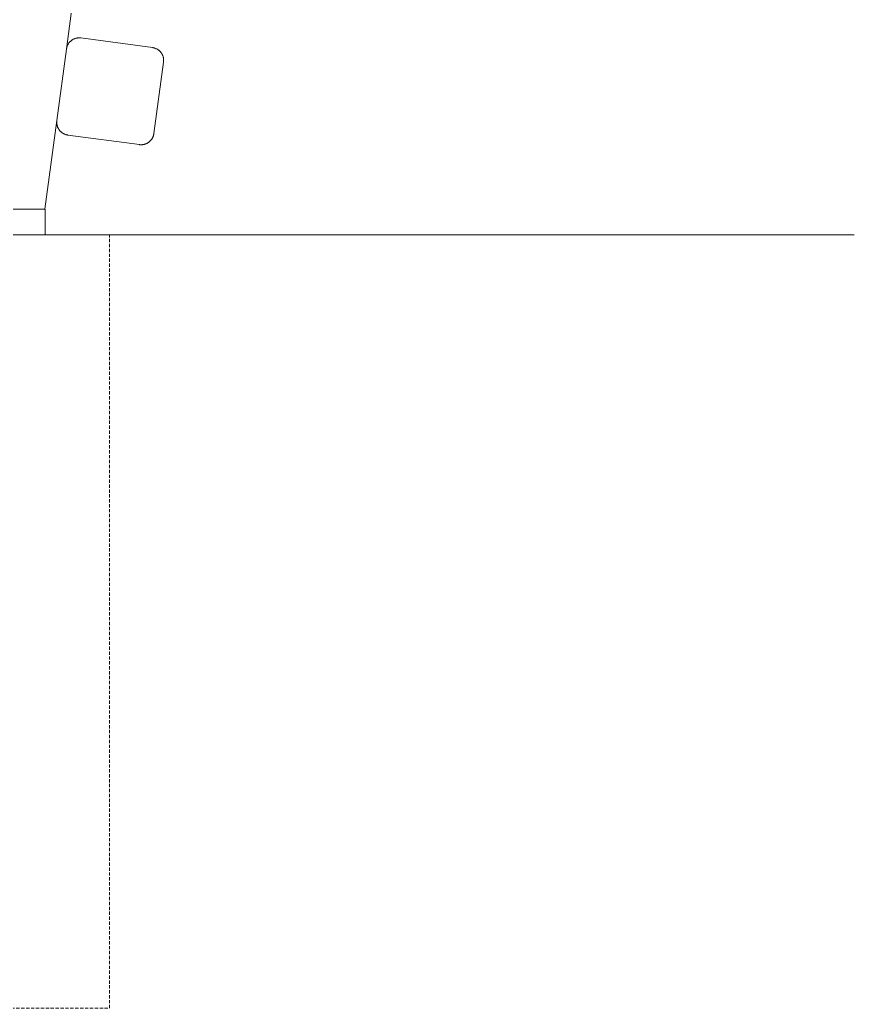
# Model space of a CAD drawing. Header units: millimetres. Extents: x -62 to 2493, y 278 to 1866.
# Drawn here: x 1191.5 to 1515.4, y 1085 to 1468.5 of the extents above; entities that cross this region are included whole.
import ezdxf

# ---------------------------------------------------------------- set-up
doc = ezdxf.new("R2010")
doc.units = ezdxf.units.MM
doc.linetypes.add('HIDDEN', pattern=[1.905, 1.27, -0.635])
doc.layers.add('ZANO_R', color=7, linetype='Continuous', lineweight=0)
doc.layers.add('ZANO_R_przerywana', color=7, linetype='HIDDEN', lineweight=0)

msp = doc.modelspace()

# ---------------------------------------------------------------- linework, layer by layer
at = {"layer": 'ZANO_R'}
for p, q in [((1209.65, 1457.12), (1213.37, 1484.87)), ((1212.75, 1461.1), (1212.91, 1461.16)), ((1212.91, 1461.16), (1213.08, 1461.22)), ((1213.08, 1461.22), (1213.24, 1461.27)), ((1213.24, 1461.27), (1213.4, 1461.31)), ((1213.4, 1461.31), (1213.57, 1461.35)), ((1213.57, 1461.35), (1213.74, 1461.38)), ((1213.74, 1461.38), (1213.91, 1461.41)), ((1213.91, 1461.41), (1214.08, 1461.43)), ((1214.08, 1461.43), (1214.25, 1461.45)), ((1214.25, 1461.45), (1214.42, 1461.46)), ((1214.42, 1461.46), (1214.59, 1461.46)), ((1214.59, 1461.46), (1214.76, 1461.46)), ((1214.76, 1461.46), (1214.93, 1461.45)), ((1214.93, 1461.45), (1215.1, 1461.43)), ((1215.1, 1461.43), (1215.27, 1461.41)), ((1215.27, 1461.41), (1243.02, 1457.69)), ((1209.67, 1457.29), (1209.7, 1457.46)), ((1209.7, 1457.46), (1209.74, 1457.63)), ((1209.74, 1457.63), (1209.78, 1457.79)), ((1209.78, 1457.79), (1209.83, 1457.96)), ((1209.83, 1457.96), (1209.89, 1458.12)), ((1209.89, 1458.12), (1209.95, 1458.28)), ((1209.95, 1458.28), (1210.01, 1458.44)), ((1210.01, 1458.44), (1210.08, 1458.59)), ((1210.08, 1458.59), (1210.16, 1458.74)), ((1210.16, 1458.74), (1210.24, 1458.9)), ((1210.24, 1458.9), (1210.32, 1459.04)), ((1210.32, 1459.04), (1210.41, 1459.19)), ((1210.41, 1459.19), (1210.51, 1459.33)), ((1210.51, 1459.33), (1210.61, 1459.47)), ((1210.61, 1459.47), (1210.71, 1459.6)), ((1210.71, 1459.6), (1210.82, 1459.73)), ((1210.82, 1459.73), (1210.94, 1459.86)), ((1210.94, 1459.86), (1211.06, 1459.98)), ((1211.06, 1459.98), (1211.18, 1460.1)), ((1211.18, 1460.1), (1211.3, 1460.22)), ((1211.3, 1460.22), (1211.44, 1460.33)), ((1211.44, 1460.33), (1211.57, 1460.43)), ((1211.57, 1460.43), (1211.71, 1460.53)), ((1211.71, 1460.53), (1211.85, 1460.63)), ((1211.85, 1460.63), (1211.99, 1460.72)), ((1211.99, 1460.72), (1212.14, 1460.81)), ((1212.14, 1460.81), (1212.29, 1460.89)), ((1212.29, 1460.89), (1212.44, 1460.97)), ((1212.44, 1460.97), (1212.6, 1461.04)), ((1212.6, 1461.04), (1212.75, 1461.1)), ((1243.02, 1457.69), (1243.19, 1457.67)), ((1243.19, 1457.67), (1243.36, 1457.63)), ((1243.36, 1457.63), (1243.52, 1457.6)), ((1243.52, 1457.6), (1243.69, 1457.55)), ((1243.69, 1457.55), (1243.85, 1457.51)), ((1243.85, 1457.51), (1244.01, 1457.45)), ((1244.01, 1457.45), (1244.17, 1457.39)), ((1244.17, 1457.39), (1244.33, 1457.33)), ((1244.33, 1457.33), (1244.49, 1457.26)), ((1205.92, 1429.37), (1209.65, 1457.12)), ((1209.65, 1457.12), (1209.67, 1457.29)), ((1244.49, 1457.26), (1244.64, 1457.18)), ((1244.64, 1457.18), (1244.79, 1457.1)), ((1244.79, 1457.1), (1244.94, 1457.02)), ((1244.94, 1457.02), (1245.08, 1456.92)), ((1245.08, 1456.92), (1245.22, 1456.83)), ((1245.22, 1456.83), (1245.36, 1456.73)), ((1245.36, 1456.73), (1245.5, 1456.62)), ((1245.5, 1456.62), (1245.63, 1456.51)), ((1245.63, 1456.51), (1245.76, 1456.4)), ((1245.76, 1456.4), (1245.88, 1456.28)), ((1245.88, 1456.28), (1246, 1456.16)), ((1246, 1456.16), (1246.11, 1456.03)), ((1246.11, 1456.03), (1246.22, 1455.9)), ((1246.22, 1455.9), (1246.33, 1455.77)), ((1246.33, 1455.77), (1246.43, 1455.63)), ((1246.43, 1455.63), (1246.53, 1455.49)), ((1246.53, 1455.49), (1246.62, 1455.35)), ((1246.62, 1455.35), (1246.7, 1455.2)), ((1246.7, 1455.2), (1246.79, 1455.05)), ((1246.79, 1455.05), (1246.86, 1454.9)), ((1246.86, 1454.9), (1246.93, 1454.74)), ((1246.93, 1454.74), (1247, 1454.58)), ((1247, 1454.58), (1247.06, 1454.42)), ((1247.06, 1454.42), (1247.12, 1454.26)), ((1247.12, 1454.26), (1247.16, 1454.1)), ((1247.16, 1454.1), (1247.21, 1453.93)), ((1247.21, 1453.93), (1247.25, 1453.77)), ((1247.25, 1453.77), (1247.28, 1453.6)), ((1247.28, 1453.6), (1247.31, 1453.43)), ((1247.31, 1452.07), (1243.59, 1424.32)), ((1247.31, 1453.43), (1247.33, 1453.26)), ((1247.33, 1452.24), (1247.31, 1452.07)), ((1247.33, 1453.26), (1247.34, 1453.09)), ((1247.34, 1452.41), (1247.33, 1452.24)), ((1247.34, 1453.09), (1247.35, 1452.92)), ((1247.35, 1452.58), (1247.34, 1452.41)), ((1247.35, 1452.92), (1247.35, 1452.75)), ((1247.35, 1452.75), (1247.35, 1452.58)), ((1201.31, 1394.97), (1205.92, 1429.37)), ((1205.88, 1428.86), (1205.89, 1429.03)), ((1205.88, 1428.69), (1205.88, 1428.86)), ((1205.88, 1428.52), (1205.88, 1428.69)), ((1205.89, 1428.35), (1205.88, 1428.52)), ((1205.89, 1429.03), (1205.9, 1429.2)), ((1205.91, 1428.18), (1205.89, 1428.35)), ((1205.9, 1429.2), (1205.92, 1429.37)), ((1205.93, 1428.01), (1205.91, 1428.18)), ((1205.96, 1427.84), (1205.93, 1428.01)), ((1205.99, 1427.67), (1205.96, 1427.84)), ((1206.03, 1427.51), (1205.99, 1427.67)), ((1206.07, 1427.34), (1206.03, 1427.51)), ((1206.12, 1427.18), (1206.07, 1427.34)), ((1206.17, 1427.02), (1206.12, 1427.18)), ((1206.23, 1426.86), (1206.17, 1427.02)), ((1206.3, 1426.7), (1206.23, 1426.86)), ((1206.37, 1426.55), (1206.3, 1426.7)), ((1206.45, 1426.39), (1206.37, 1426.55)), ((1206.53, 1426.24), (1206.45, 1426.39)), ((1206.62, 1426.1), (1206.53, 1426.24)), ((1206.71, 1425.95), (1206.62, 1426.1)), ((1206.8, 1425.81), (1206.71, 1425.95)), ((1206.91, 1425.67), (1206.8, 1425.81)), ((1207.01, 1425.54), (1206.91, 1425.67)), ((1207.12, 1425.41), (1207.01, 1425.54)), ((1207.24, 1425.28), (1207.12, 1425.41)), ((1207.36, 1425.16), (1207.24, 1425.28)), ((1207.48, 1425.04), (1207.36, 1425.16)), ((1207.61, 1424.93), (1207.48, 1425.04)), ((1207.74, 1424.82), (1207.61, 1424.93)), ((1207.87, 1424.71), (1207.74, 1424.82)), ((1208.01, 1424.61), (1207.87, 1424.71)), ((1208.15, 1424.52), (1208.01, 1424.61)), ((1208.3, 1424.43), (1208.15, 1424.52)), ((1208.44, 1424.34), (1208.3, 1424.43)), ((1208.59, 1424.26), (1208.44, 1424.34)), ((1208.75, 1424.18), (1208.59, 1424.26)), ((1208.9, 1424.11), (1208.75, 1424.18)), ((1209.06, 1424.05), (1208.9, 1424.11)), ((1209.22, 1423.99), (1209.06, 1424.05)), ((1209.38, 1423.94), (1209.22, 1423.99)), ((1209.55, 1423.89), (1209.38, 1423.94)), ((1209.71, 1423.85), (1209.55, 1423.89)), ((1209.88, 1423.81), (1209.71, 1423.85)), ((1210.05, 1423.78), (1209.88, 1423.81)), ((1210.21, 1423.75), (1210.05, 1423.78)), ((1237.97, 1420.03), (1210.21, 1423.75)), ((1243.15, 1422.85), (1243.08, 1422.7)), ((1243.22, 1423.01), (1243.15, 1422.85)), ((1243.29, 1423.16), (1243.22, 1423.01)), ((1243.35, 1423.32), (1243.29, 1423.16)), ((1243.4, 1423.49), (1243.35, 1423.32)), ((1243.45, 1423.65), (1243.4, 1423.49)), ((1243.49, 1423.82), (1243.45, 1423.65)), ((1243.53, 1423.98), (1243.49, 1423.82)), ((1243.56, 1424.15), (1243.53, 1423.98)), ((1243.59, 1424.32), (1243.56, 1424.15)), ((1238.14, 1420.01), (1237.97, 1420.03)), ((1238.31, 1419.99), (1238.14, 1420.01)), ((1238.48, 1419.99), (1238.31, 1419.99)), ((1238.65, 1419.98), (1238.48, 1419.99)), ((1238.82, 1419.99), (1238.65, 1419.98)), ((1238.99, 1420), (1238.82, 1419.99)), ((1239.16, 1420.01), (1238.99, 1420)), ((1239.33, 1420.03), (1239.16, 1420.01)), ((1239.5, 1420.06), (1239.33, 1420.03)), ((1239.66, 1420.09), (1239.5, 1420.06)), ((1239.83, 1420.13), (1239.66, 1420.09)), ((1240, 1420.17), (1239.83, 1420.13)), ((1240.16, 1420.22), (1240, 1420.17)), ((1240.32, 1420.28), (1240.16, 1420.22)), ((1240.48, 1420.34), (1240.32, 1420.28)), ((1240.64, 1420.4), (1240.48, 1420.34)), ((1240.79, 1420.48), (1240.64, 1420.4)), ((1240.95, 1420.55), (1240.79, 1420.48)), ((1241.1, 1420.63), (1240.95, 1420.55)), ((1241.24, 1420.72), (1241.1, 1420.63)), ((1241.39, 1420.81), (1241.24, 1420.72)), ((1241.53, 1420.91), (1241.39, 1420.81)), ((1241.66, 1421.01), (1241.53, 1420.91)), ((1241.8, 1421.12), (1241.66, 1421.01)), ((1241.93, 1421.23), (1241.8, 1421.12)), ((1242.06, 1421.34), (1241.93, 1421.23)), ((1242.18, 1421.46), (1242.06, 1421.34)), ((1242.3, 1421.58), (1242.18, 1421.46)), ((1242.41, 1421.71), (1242.3, 1421.58)), ((1242.52, 1421.84), (1242.41, 1421.71)), ((1242.62, 1421.98), (1242.52, 1421.84)), ((1242.72, 1422.11), (1242.62, 1421.98)), ((1242.82, 1422.25), (1242.72, 1422.11)), ((1242.91, 1422.4), (1242.82, 1422.25)), ((1243, 1422.55), (1242.91, 1422.4)), ((1243.08, 1422.7), (1243, 1422.55)), ((1028.7, 1394.97), (1197.17, 1394.97)), ((1197.17, 1394.97), (1197.32, 1394.97)), ((1201.32, 1394.97), (1197.32, 1394.97)), ((1201.32, 1384.97), (1201.32, 1394.97)), ((826.32, 1384.97), (1226.32, 1384.97))]:
    msp.add_line(p, q, dxfattribs=at)
msp.add_lwpolyline([(-62.34, 1384.97), (1515.4, 1384.97)], dxfattribs=at)
at = {"layer": 'ZANO_R_przerywana'}
for p, q in [((1226.32, 1084.97), (1226.32, 1384.97)), ((826.32, 1084.97), (1226.32, 1084.97))]:
    msp.add_line(p, q, dxfattribs=at)

doc.saveas('drawing.dxf')
